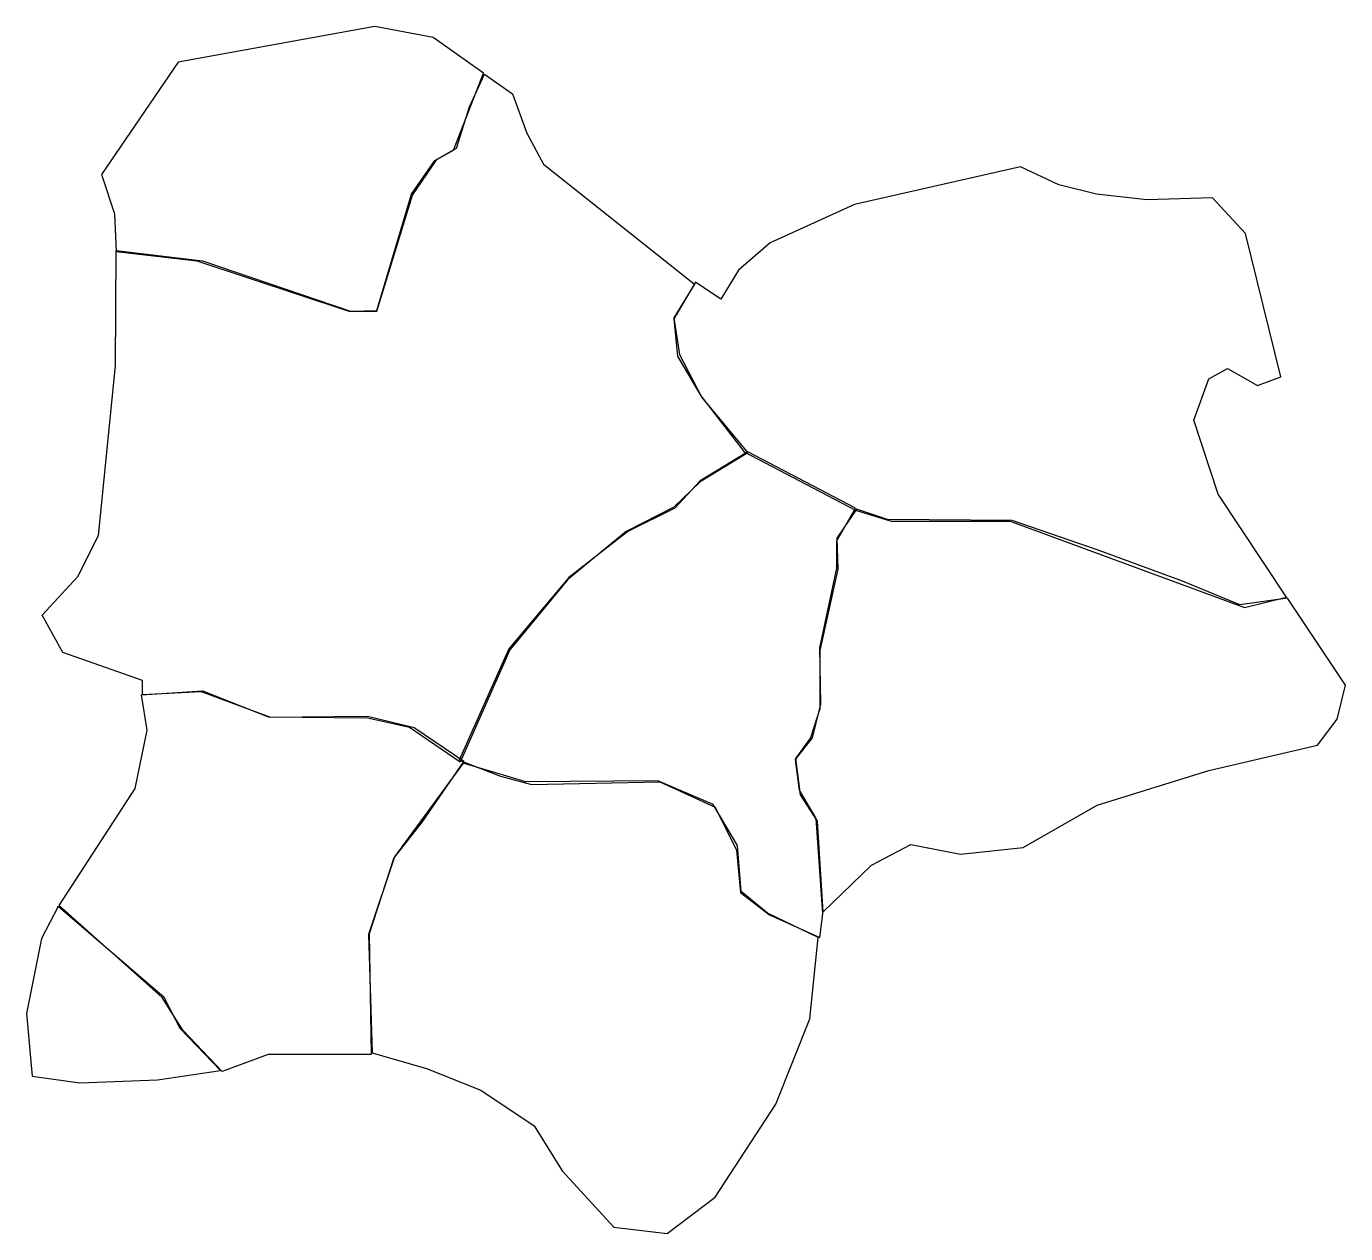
# Model space of a CAD drawing. Extents: x -322 to 247, y 196 to 717.
import ezdxf

# ---------------------------------------------------------------- set-up
doc = ezdxf.new("R2010")
doc.units = 0
doc.layers.add('Layer_1', color=7, linetype='CONTINUOUS')

msp = doc.modelspace()

# ---------------------------------------------------------------- linework, layer by layer
at = {"layer": 'Layer_1', "color": 7}
for points in [[(-124.450792, 696.601196), (-146.270088, 711.955516), (-171.321872, 716.804244), (-256.174688, 701.449924), (-289.307688, 652.962604), (-283.650832, 635.992044), (-282.842712, 619.829604), (-248.093464, 615.788988), (-182.635584, 593.9697), (-170.513752, 593.9697), (-155.159432, 644.07326), (-144.653848, 659.42758), (-137.380744, 663.468196), (-124.450792, 696.601196)], [(-124.046736, 696.197132), (-111.924904, 687.711852), (-105.863984, 670.741292), (-98.590888, 657.407276), (-33.537065, 605.687468), (-42.426407, 591.141268), (-40.002041, 575.382892), (-30.304576, 556.796084), (-10.505586, 532.956484), (-31.112698, 520.430588), (-42.426407, 509.520948), (-63.033519, 499.015356), (-88.085304, 478.408244), (-113.137088, 448.103668), (-134.55232, 399.616348), (-156.371616, 414.566604), (-174.55436, 418.607212), (-216.576704, 419.011276), (-246.07316, 429.920924), (-271.529008, 428.70874), (-271.529008, 434.769652), (-305.874192, 446.891484), (-314.763536, 463.053924), (-299.409216, 479.620428), (-290.519872, 497.399116), (-283.246776, 570.534156), (-282.842712, 620.23366), (-245.669096, 615.788996), (-181.827456, 593.9697), (-170.513752, 594.373756), (-155.563496, 644.477324), (-145.461968, 659.023524), (-136.16856, 664.276316), (-130.511712, 682.054996), (-124.046736, 696.197132)], [(221.829496, 470.731084), (192.333048, 515.177796), (181.827456, 547.09862), (188.292432, 564.8773), (196.373656, 569.321972), (209.303608, 562.048876), (219.405136, 565.685428), (204.050816, 627.506764), (189.90868, 642.861084), (161.624408, 642.052956), (139.805112, 644.477324), (123.642672, 648.517932), (107.076168, 656.195092), (35.55737, 640.032652), (-0.808122, 623.466148), (-14.546197, 611.74838), (-22.223356, 599.222492), (-33.133003, 606.495588), (-42.426407, 590.737212), (-40.810163, 574.574772), (-30.708638, 557.604204), (-12.12183, 533.360548), (35.96143, 508.308764), (51.31575, 503.460028), (102.631496, 503.460028), (203.646752, 466.286412), (221.829496, 470.731084)], [(20.607112, 324.05694), (21.819295, 334.15846), (18.990868, 375.372684), (11.71777, 387.494516), (10.101526, 400.828532), (17.374624, 410.121932), (21.011173, 424.668132), (20.607112, 448.911788), (27.88021, 483.25698), (27.88021, 494.974748), (35.96143, 509.116884), (-10.505586, 533.360548), (-31.112698, 520.834652), (-42.022346, 509.116884), (-62.225397, 499.015356), (-87.68124, 479.216364), (-113.541144, 448.507732), (-134.956384, 400.424468), (-117.177696, 393.555436), (-103.84368, 389.918884), (-48.487322, 391.131068), (-24.647722, 380.22142), (-15.354318, 361.634612), (-13.738074, 343.451868), (-1.212183, 333.754404), (20.607112, 324.05694)], [(21.819295, 334.966588), (42.830468, 355.169636), (59.80103, 364.05898), (81.216264, 360.018364), (108.288352, 362.846796), (140.209176, 381.02954), (188.292432, 395.979796), (235.163512, 406.889444), (243.648792, 418.203156), (247.285344, 432.749348), (222.23356, 470.327028), (201.626448, 467.498596), (176.978728, 477.600124), (140.613232, 490.93414), (103.439624, 503.864092), (49.699506, 504.268148), (36.365492, 508.71282), (27.88021, 496.186932), (28.284271, 482.852916), (20.607112, 447.699612), (20.607112, 422.647828), (16.566502, 410.121932), (10.101526, 401.232588), (12.12183, 385.474212), (19.394929, 374.1605), (21.819295, 334.966588)], [(-132.936072, 400.020412), (-151.118824, 373.756444), (-163.240648, 358.402124), (-173.74624, 325.67318), (-172.938112, 273.549308), (-217.384824, 273.549308), (-237.183816, 266.276212), (-254.154384, 284.0549), (-263.04372, 298.197028), (-307.490432, 337.795012), (-274.761496, 388.302636), (-269.508696, 413.35442), (-271.933064, 428.70874), (-245.669096, 430.324988), (-216.980768, 419.011276), (-174.55436, 419.41534), (-154.351312, 414.566604), (-132.936072, 400.020412)], [(-172.534056, 274.357428), (-149.098512, 267.488396), (-125.662976, 258.194988), (-102.631496, 242.840676), (-90.509672, 223.44574), (-68.286312, 199.202084), (-45.254834, 196.373652), (-24.647722, 212.132036), (1.616244, 252.134076), (16.162441, 288.903628), (19.79899, 324.05694), (-2.020305, 334.562524), (-13.334014, 343.855924), (-14.950258, 363.654916), (-25.455844, 381.433604), (-49.295444, 391.535124), (-106.268048, 391.131068), (-133.340136, 399.212284), (-162.836592, 358.806188), (-174.150296, 325.269116), (-172.534056, 274.357428)], [(-237.991936, 266.680276), (-255.36656, 284.86302), (-262.2356, 298.197028), (-307.894496, 337.390948), (-315.167592, 323.652876), (-321.632568, 291.327996), (-319.208208, 264.255908), (-298.601096, 261.427476), (-265.064032, 262.63966), (-237.991936, 266.680276)]]:
    msp.add_lwpolyline(points, close=True, dxfattribs=at)

doc.saveas('drawing.dxf')
